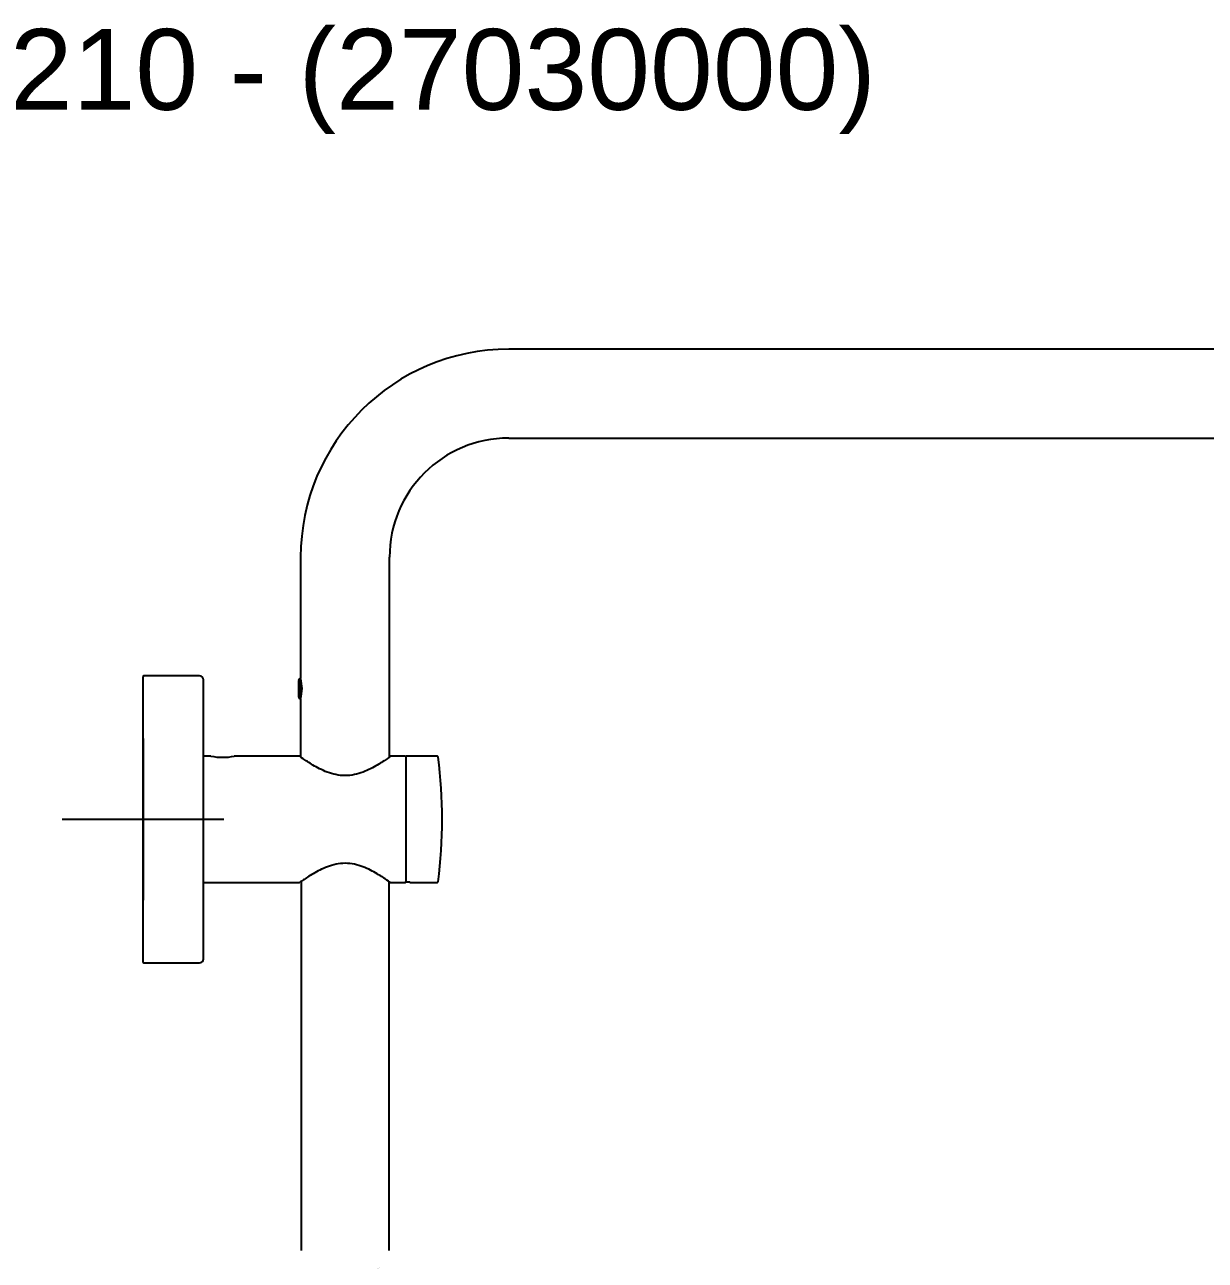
# Model space of a CAD drawing. Header units: millimetres. Extents: x -60 to 7633, y -2614 to 2146.
# Drawn here: x 7048.9 to 7341.1, y 1840.2 to 2145.9 of the extents above; entities that cross this region are included whole.
import ezdxf
from ezdxf.enums import TextEntityAlignment as Align
from ezdxf.lldxf.tags import DXFTag

# ---------------------------------------------------------------- set-up
doc = ezdxf.new("R2010")
doc.units = ezdxf.units.MM
doc.layers.get('0').update_dxf_attribs({"color": 250})
doc.styles.add('SEACAD_arial_ttf', font='arial.ttf')
tags = doc.linetypes.add('CENTER2', pattern=[28.575, 19.05, -3.175, 3.175, -3.175]).pattern_tags.tags
tags[10:11] = [DXFTag(74, 4), DXFTag(75, 0), DXFTag(340, '0'), DXFTag(46, 0.0), DXFTag(50, 0.0), DXFTag(44, 0.0), DXFTag(45, 0.0)]
tags[8:9] = [DXFTag(74, 4), DXFTag(75, 0), DXFTag(340, '0'), DXFTag(46, 0.0), DXFTag(50, 0.0), DXFTag(44, 0.0), DXFTag(45, 0.0)]
tags[6:7] = [DXFTag(74, 4), DXFTag(75, 0), DXFTag(340, '0'), DXFTag(46, 0.0), DXFTag(50, 0.0), DXFTag(44, 0.0), DXFTag(45, 0.0)]
tags[4:5] = [DXFTag(74, 4), DXFTag(75, 0), DXFTag(340, '0'), DXFTag(46, 0.0), DXFTag(50, 0.0), DXFTag(44, 0.0), DXFTag(45, 0.0)]

msp = doc.modelspace()

# ---------------------------------------------------------------- linework, layer by layer
at = {"linetype": 'Continuous'}
for p, q in [((7487.69, 2065.64), (7168.69, 2065.64)), ((7168.69, 2043.64), (7487.69, 2043.64)), ((7117.19, 2014.14), (7117.19, 1984.21)), ((7139.19, 1964.73), (7139.19, 2014.14)), ((7078.19, 1913.99), (7078.19, 1984.59)), ((7092.19, 1984.79), (7078.39, 1984.79)), ((7093.19, 1914.79), (7093.19, 1983.79)), ((7116.98, 1984.14), (7116.69, 1983.65)), ((7116.69, 1983.65), (7116.69, 1979.63)), ((7116.98, 1984.14), (7116.98, 1979.14)), ((7116.69, 1979.63), (7116.98, 1979.14)), ((7117.19, 1979.07), (7117.19, 1964.73)), ((7095.01, 1964.94), (7093.19, 1964.94)), ((7116.97, 1964.94), (7100.78, 1964.94)), ((7142.99, 1964.94), (7139.49, 1964.94)), ((7143.19, 1964.74), (7143.19, 1933.84)), ((7151.04, 1964.89), (7143.39, 1964.89)), ((7093.19, 1933.64), (7116.95, 1933.64)), ((7117.29, 1933.89), (7117.29, 1842.6)), ((7139.09, 1842.6), (7139.09, 1933.89)), ((7139.37, 1933.64), (7142.99, 1933.64)), ((7143.39, 1933.82), (7143.99, 1933.82)), ((7144.19, 1933.8), (7144.19, 1933.69)), ((7144.19, 1933.69), (7151.04, 1933.69)), ((7078.39, 1913.79), (7092.19, 1913.79))]:
    msp.add_line(p, q, dxfattribs=at)
at = {"linetype": 'CENTER2'}
for p, q in [((7078.19, 1969.29), (7078.19, 1929.29)), ((7098.19, 1949.29), (7058.19, 1949.29))]:
    msp.add_line(p, q, dxfattribs=at)
at = {"linetype": 'Continuous', "const_width": 0.0005}
for points in [[(7117.29, 1842.6, -0.333333), (7128.19, 1842.6, 0.333333), (7139.09, 1842.6, 0.333333)], [(7117.29, 1839.6, -0.333333), (7128.19, 1839.6, 0.333333), (7139.09, 1839.6, 0.333333)]]:
    msp.add_lwpolyline(points, format="xyb", dxfattribs=at)
at = {"linetype": 'Continuous'}
for centre, radius, start, end in [((7168.69, 2014.14), 51.5, 90, 180), ((7168.69, 2014.14), 29.5, 90, 180), ((7078.39, 1984.59), 0.2, 90, 180), ((7092.19, 1983.79), 1, 0, 90), ((7107.48, 1981.64), 10.05, 345.1961, 14.8039), ((7097.89, 1979.46), 14.81, 258.7626, 281.2374), ((7142.99, 1964.74), 0.2, 0, 90), ((7143.39, 1964.69), 0.2, 90, 180), ((7151.04, 1964.69), 0.2, 7.0882, 90), ((7027.19, 1949.29), 125, 352.9118, 7.0882), ((7142.99, 1933.84), 0.2, 270, 0), ((7151.04, 1933.89), 0.2, 270, 352.9118), ((7078.39, 1913.99), 0.2, 180, 270), ((7092.19, 1914.79), 1, 270, 0)]:
    msp.add_arc(centre, radius, start, end, dxfattribs=at)
for points, knots in [([(7128.19, 1960.12), (7127.41, 1960.12), (7126.66, 1960.2), (7125.18, 1960.51), (7124.46, 1960.73), (7122.45, 1961.48), (7121.26, 1962.12), (7119.24, 1963.32), (7118.41, 1963.88), (7117.23, 1964.69), (7116.9, 1964.94), (7116.89, 1964.94), (7116.89, 1964.94), (7116.89, 1964.94)], [0, 0, 0, 0, 0.03125, 0.03125, 0.0625, 0.0625, 0.125, 0.125, 0.1875, 0.1875, 0.25, 0.25, 0.2504215, 0.2504215, 0.2504215, 0.2504215]), ([(7139.49, 1964.94), (7139.49, 1964.94), (7139.17, 1964.7), (7138.01, 1963.9), (7137.17, 1963.33), (7135.15, 1962.13), (7133.97, 1961.5), (7131.28, 1960.48), (7129.76, 1960.12), (7128.19, 1960.12)], [0.7504511, 0.7504511, 0.7504511, 0.7504511, 0.8125, 0.8125, 0.875, 0.875, 0.9375, 0.9375, 1, 1, 1, 1]), ([(7139.44, 1933.64), (7139.44, 1933.64), (7139.13, 1933.88), (7137.97, 1934.67), (7137.14, 1935.23), (7135.12, 1936.42), (7133.95, 1937.05), (7131.27, 1938.05), (7129.76, 1938.41), (7126.69, 1938.42), (7125.15, 1938.06), (7122.49, 1937.07), (7121.3, 1936.44), (7119.29, 1935.25), (7118.45, 1934.69), (7117.57, 1934.09), (7117.34, 1933.92), (7117.03, 1933.7), (7116.95, 1933.64), (7116.94, 1933.64), (7116.94, 1933.64), (7116.94, 1933.64)], [0.2504149, 0.2504149, 0.2504149, 0.2504149, 0.3125, 0.3125, 0.375, 0.375, 0.4375, 0.4375, 0.5, 0.5, 0.5625, 0.5625, 0.625, 0.625, 0.6875, 0.6875, 0.71875, 0.71875, 0.75, 0.75, 0.7504603, 0.7504603, 0.7504603, 0.7504603]), ([(7143.19, 1934.02), (7143.19, 1933.97), (7143.22, 1933.92), (7143.29, 1933.84), (7143.34, 1933.82), (7143.39, 1933.82)], [0, 0, 0, 0, 0.5, 0.5, 1, 1, 1, 1]), ([(7143.99, 1933.82), (7144.05, 1933.82), (7144.1, 1933.82), (7144.17, 1933.81), (7144.19, 1933.8), (7144.19, 1933.8)], [0, 0, 0, 0, 0.5, 0.5, 1, 1, 1, 1])]:
    msp.add_open_spline(points, degree=3, knots=knots, dxfattribs=at)

# ---------------------------------------------------------------- texts
at = {"style": 'SEACAD_arial_ttf'}
msp.add_text('Grohe Rainshower System 210 - (27030000)', height=20, dxfattribs=at).set_placement((6703.64, 2144.86), align=Align.TOP_LEFT)

doc.saveas('drawing.dxf')
